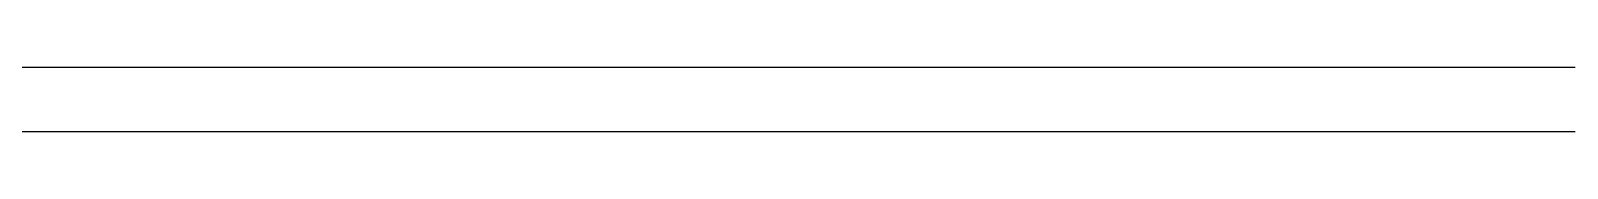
# Model space of a CAD drawing. Header units: millimetres. Extents: x 0 to 500, y 0 to 700.
# Drawn here: x 250 to 415, y 535 to 542 of the extents above; entities that cross this region are included whole.
import ezdxf

# ---------------------------------------------------------------- set-up
doc = ezdxf.new("R2010")
doc.units = ezdxf.units.MM
doc.layers.add('CORTE', color=1, linetype='Continuous')
doc.layers.add('GRABADO', color=5, linetype='Continuous')

msp = doc.modelspace()

# ---------------------------------------------------------------- linework, layer by layer
at = {"layer": 'CORTE'}
for points in [[(244.99, 542.01), (264.41, 542.01), (264.92, 542.01), (268.2, 542.01), (268.99, 542.01), (269.51, 542.01), (271.48, 542.01), (272.5, 542.01), (272.79, 542.01), (273.45, 542.01), (273.99, 542.01), (275.97, 542.01), (276.52, 542.01), (277.84, 542.01), (278.4, 542.01), (279.07, 542.01), (279.64, 542.01), (281.63, 542.01), (282.21, 542.01), (284.89, 542.01), (285.48, 542.01), (287.49, 542.01), (288.1, 542.01), (292.14, 542.01), (292.77, 542.01), (294.12, 542.01), (294.87, 542.01), (295.51, 542.01), (296.15, 542.01), (296.82, 542.01), (297.47, 542.01), (298.15, 542.01), (298.81, 542.01), (299.49, 542.01), (300.19, 542.01), (300.88, 542.01), (301.54, 542.01), (302.21, 542.01), (302.88, 542.01), (320.46, 542.01), (320.98, 542.01), (325.79, 542.01), (326.33, 542.01), (327.16, 542.01), (331.28, 542.01), (332.09, 542.01), (336.19, 542.01), (336.77, 542.01), (339.51, 542.01), (340.11, 542.01), (343.55, 542.01), (344.32, 542.01), (345, 542.01), (345.76, 542.01), (346.51, 542.01), (347.13, 542.01), (359.44, 542.01), (360.14, 542.01), (362.18, 542.01), (362.85, 542.01), (383.17, 542.01), (384.01, 542.01), (401.03, 542.01), (401.8, 542.01), (402.48, 542.01), (403.08, 542.01), (403.83, 542.01), (404.44, 542.01), (405.12, 542.01), (405.87, 542.01), (406.48, 542.01), (407.22, 542.01), (407.84, 542.01), (409.21, 542.01), (409.83, 542.01), (410.57, 542.01), (414.65, 542.01), (415.37, 542.01)], [(415.82, 535.01), (414.28, 535.01), (413.47, 535.01), (408.84, 535.01), (408.01, 535.01), (407.3, 535.01), (405.76, 535.01), (405.05, 535.01), (404.21, 535.01), (403.52, 535.01), (402.67, 535.01), (401.9, 535.01), (401.21, 535.01), (400.35, 535.01), (399.67, 535.01), (398.9, 535.01), (398.04, 535.01), (378.74, 535.01), (377.79, 535.01), (362.67, 535.01), (361.91, 535.01), (359.59, 535.01), (358.8, 535.01), (344.85, 535.01), (344.15, 535.01), (343.3, 535.01), (342.44, 535.01), (341.66, 535.01), (340.8, 535.01), (336.89, 535.01), (336.22, 535.01), (333.11, 535.01), (332.45, 535.01), (327.8, 535.01), (326.89, 535.01), (322.22, 535.01), (321.27, 535.01), (320.66, 535.01), (315.22, 535.01), (314.63, 535.01), (302.61, 535.01), (301.85, 535.01), (301.09, 535.01), (300.34, 535.01), (299.55, 535.01), (298.76, 535.01), (297.99, 535.01), (297.25, 535.01), (296.48, 535.01), (295.74, 535.01), (294.98, 535.01), (294.25, 535.01), (293.53, 535.01), (292.68, 535.01), (291.15, 535.01), (290.44, 535.01), (285.86, 535.01), (285.17, 535.01), (282.89, 535.01), (282.21, 535.01), (279.18, 535.01), (278.53, 535.01), (276.26, 535.01), (275.62, 535.01), (274.86, 535.01), (274.23, 535.01), (272.73, 535.01), (272.1, 535.01), (269.86, 535.01), (269.25, 535.01), (268.51, 535.01), (268.17, 535.01), (267.02, 535.01), (264.79, 535.01), (264.2, 535.01), (263.3, 535.01), (259.59, 535.01), (259.01, 535.01), (244.91, 535.01)]]:
    msp.add_lwpolyline(points, dxfattribs=at)
at = {"layer": 'GRABADO'}
msp.add_lwpolyline([(244.91, 542.01), (259.01, 542.01), (259.59, 542.01), (263.3, 542.01), (264.2, 542.01), (264.79, 542.01), (267.02, 542.01), (268.17, 542.01), (268.51, 542.01), (269.25, 542.01), (269.86, 542.01), (272.1, 542.01), (272.73, 542.01), (274.23, 542.01), (274.86, 542.01), (275.62, 542.01), (276.26, 542.01), (278.53, 542.01), (279.18, 542.01), (282.21, 542.01), (282.89, 542.01), (285.17, 542.01), (285.86, 542.01), (290.44, 542.01), (291.15, 542.01), (292.68, 542.01), (293.53, 542.01), (294.25, 542.01), (294.98, 542.01), (295.74, 542.01), (296.48, 542.01), (297.25, 542.01), (297.99, 542.01), (298.76, 542.01), (299.55, 542.01), (300.34, 542.01), (301.09, 542.01), (301.85, 542.01), (302.61, 542.01), (314.63, 542.01), (315.22, 542.01), (320.66, 542.01), (321.27, 542.01), (322.22, 542.01), (326.89, 542.01), (327.8, 542.01), (332.45, 542.01), (333.11, 542.01), (336.22, 542.01), (336.89, 542.01), (340.8, 542.01), (341.66, 542.01), (342.44, 542.01), (343.3, 542.01), (344.15, 542.01), (344.85, 542.01), (358.8, 542.01), (359.59, 542.01), (361.91, 542.01), (362.67, 542.01), (377.79, 542.01), (378.74, 542.01), (398.04, 542.01), (398.9, 542.01), (399.67, 542.01), (400.35, 542.01), (401.21, 542.01), (401.9, 542.01), (402.67, 542.01), (403.52, 542.01), (404.21, 542.01), (405.05, 542.01), (405.76, 542.01), (407.3, 542.01), (408.01, 542.01), (408.84, 542.01), (413.47, 542.01), (414.28, 542.01), (415.82, 542.01)], dxfattribs=at)

doc.saveas('drawing.dxf')
